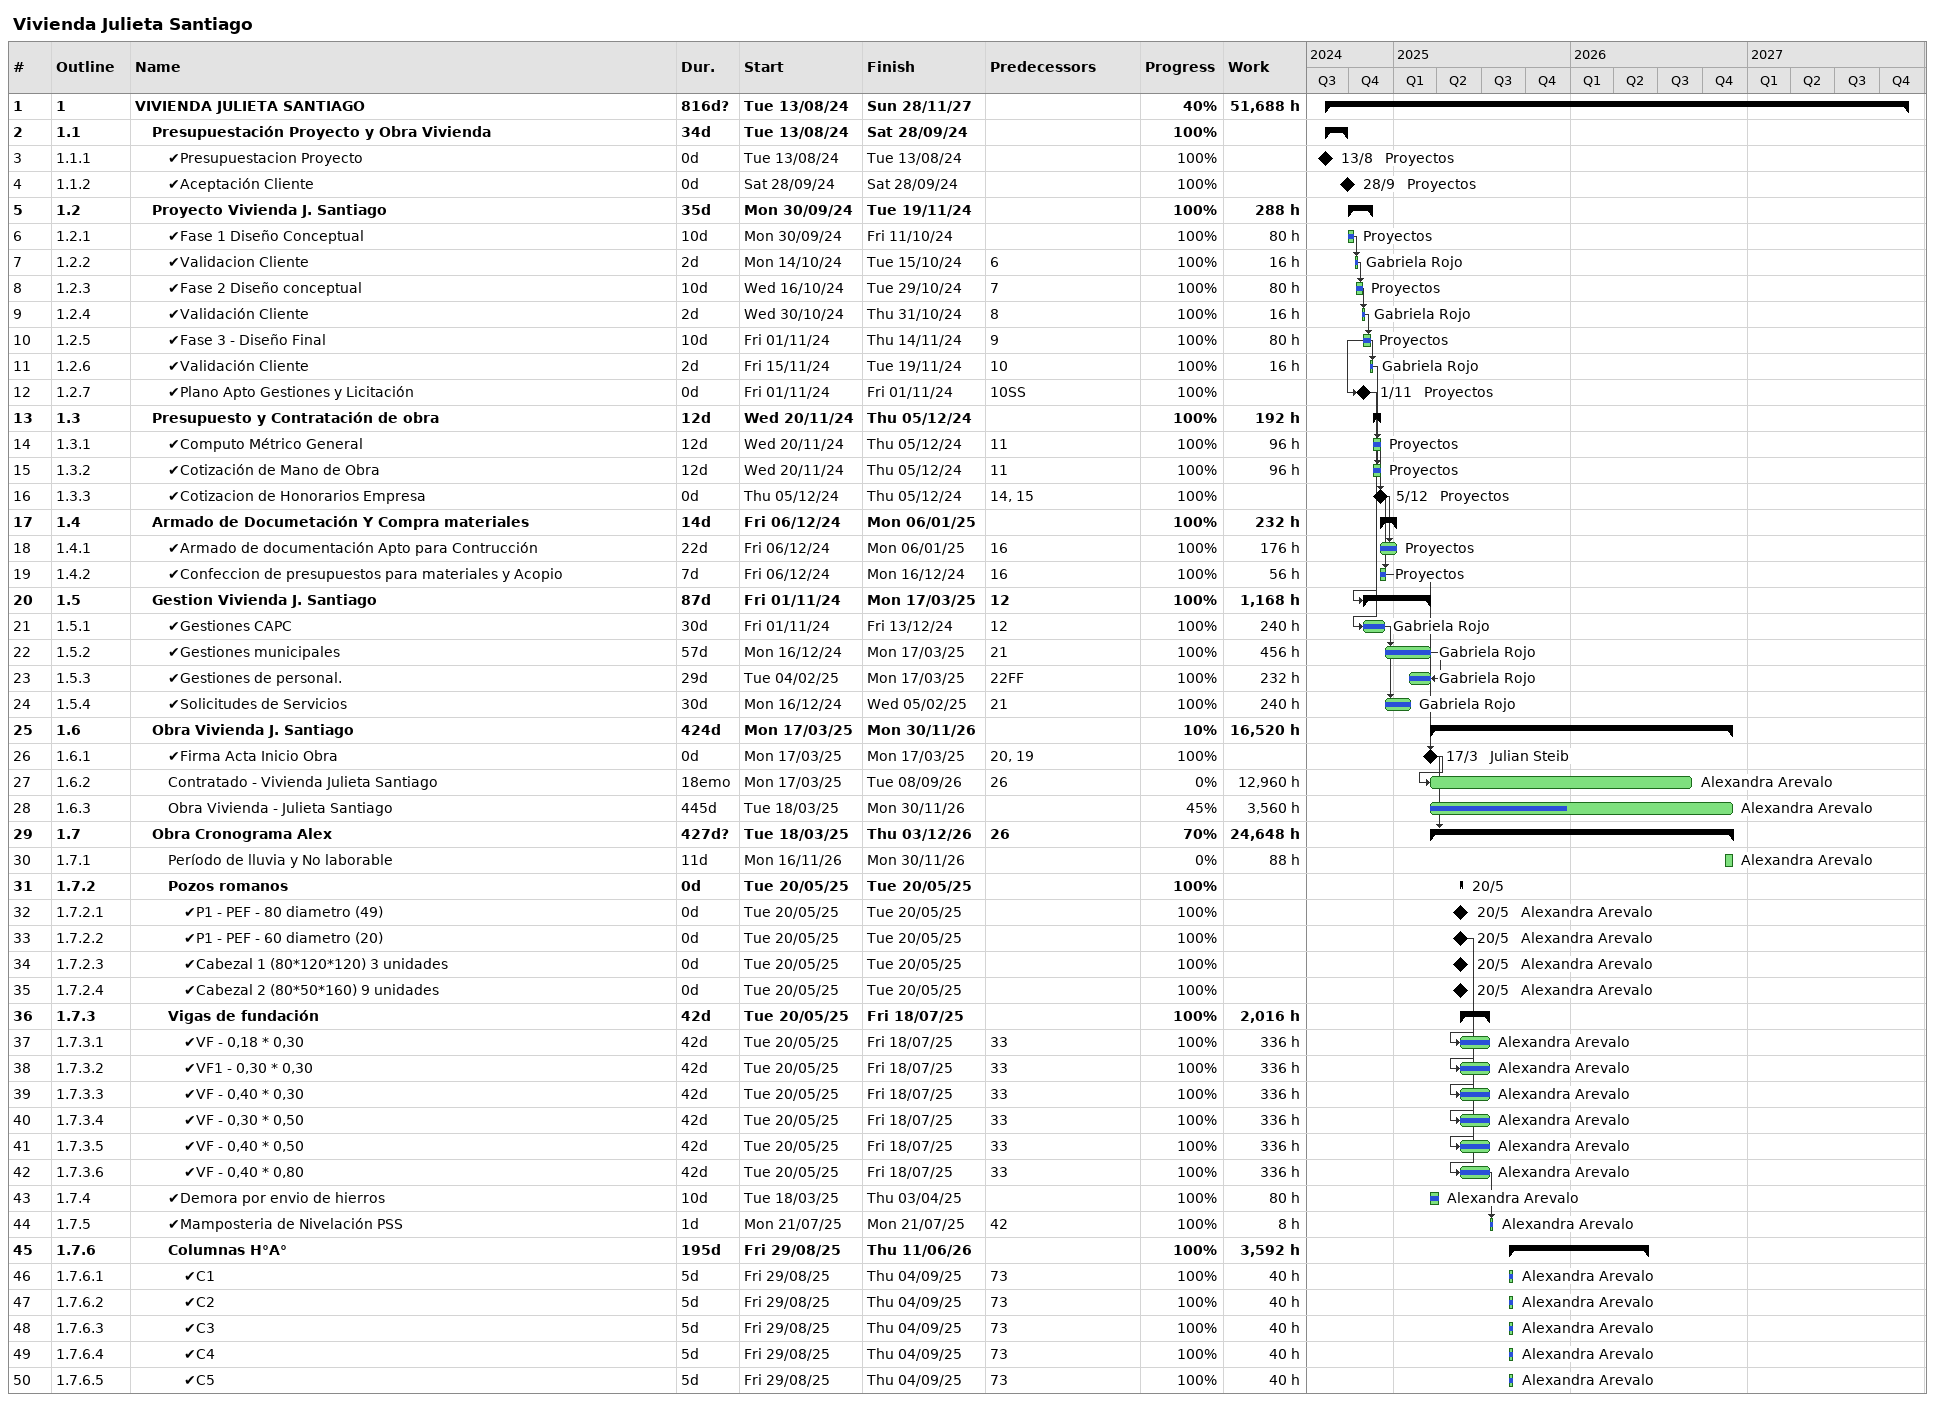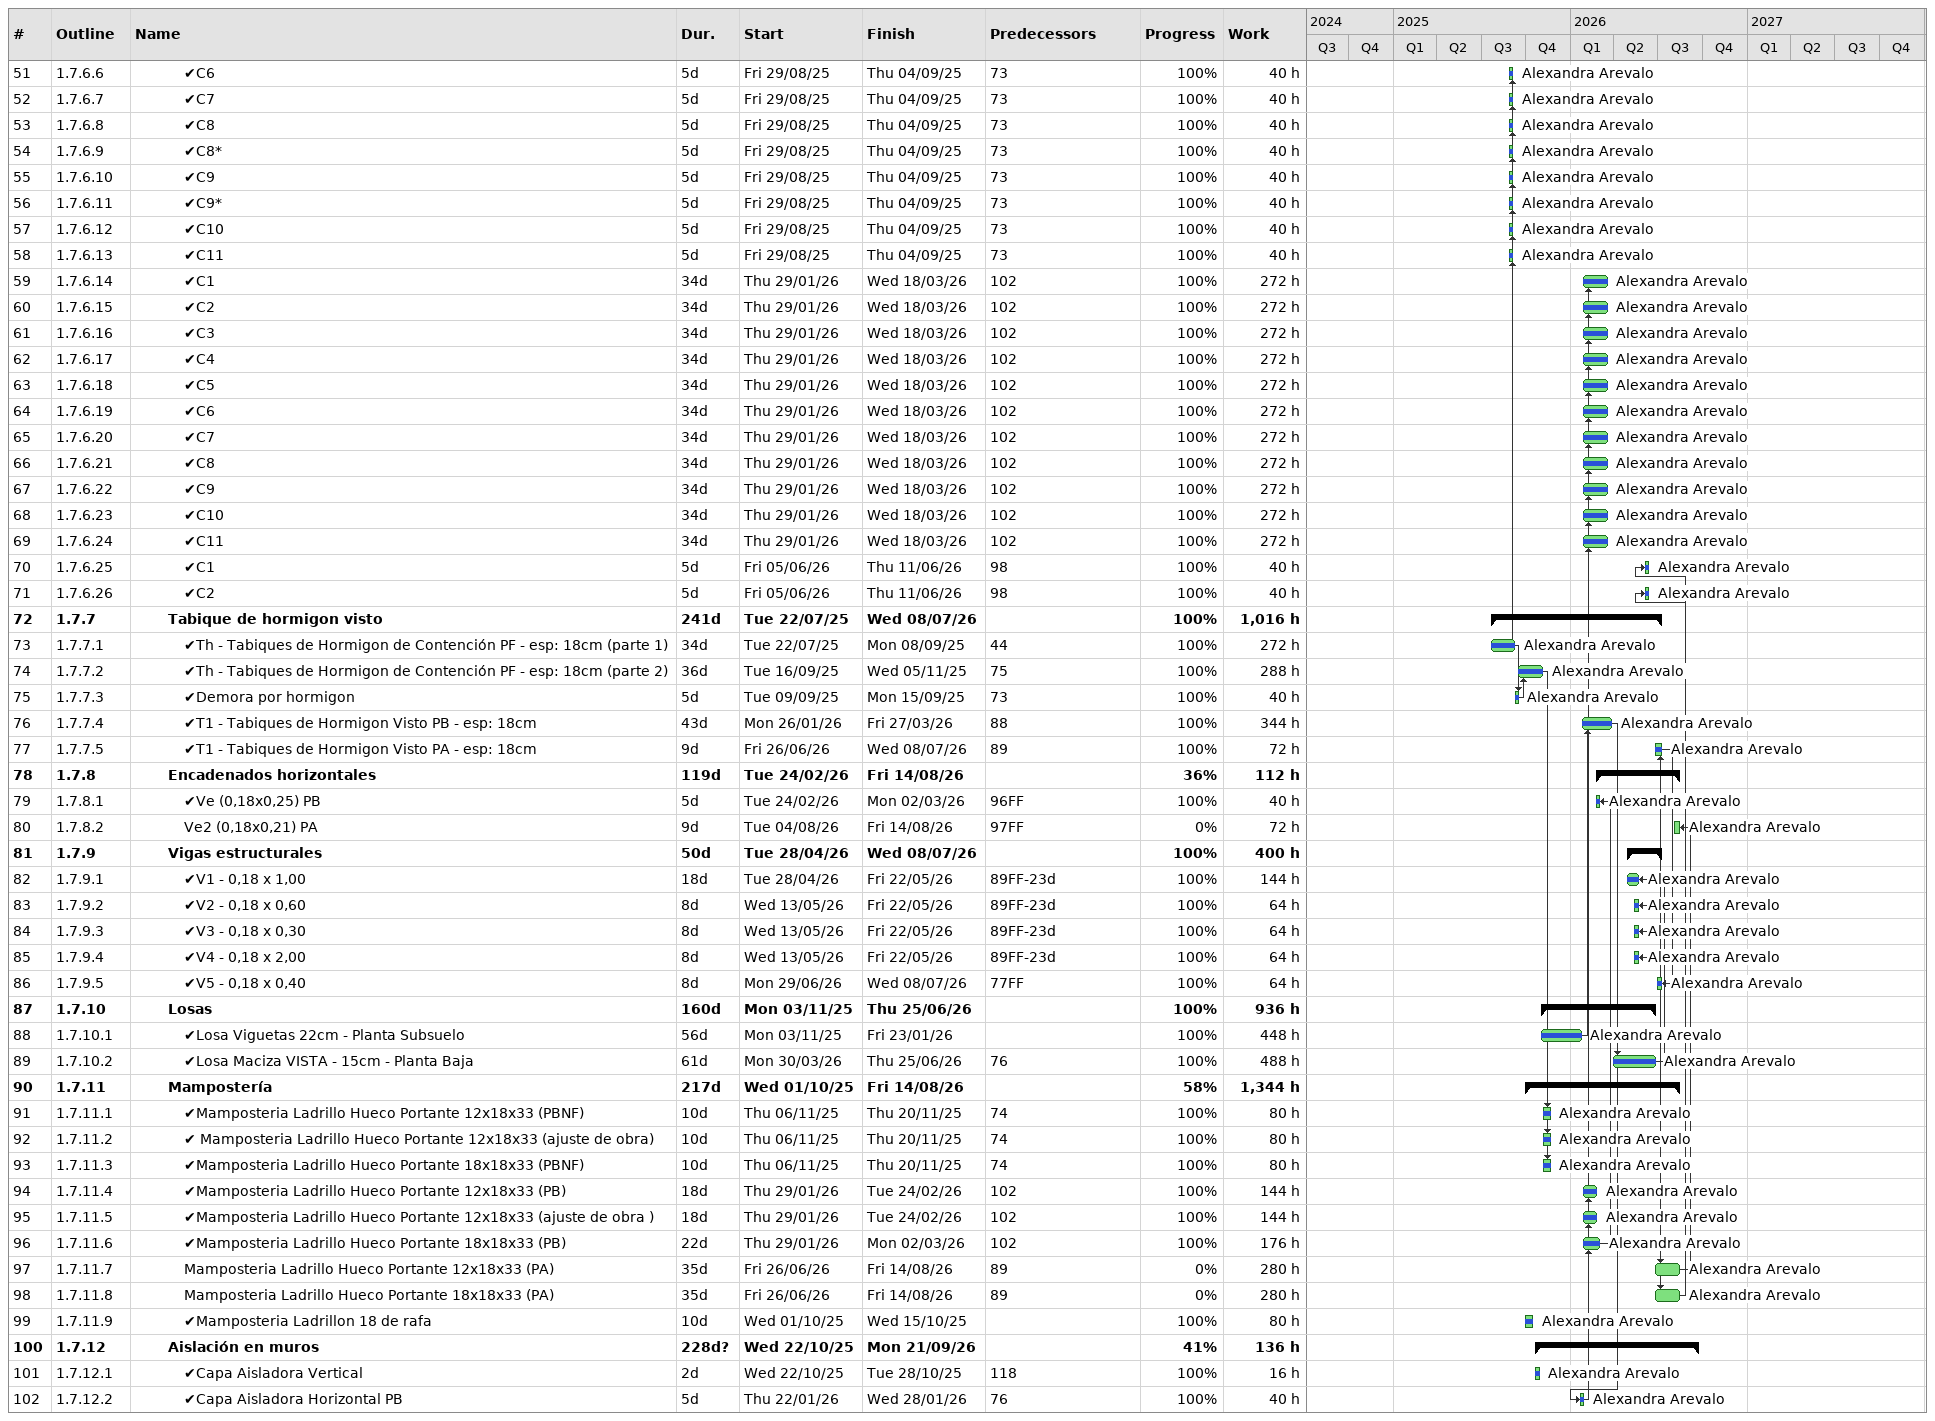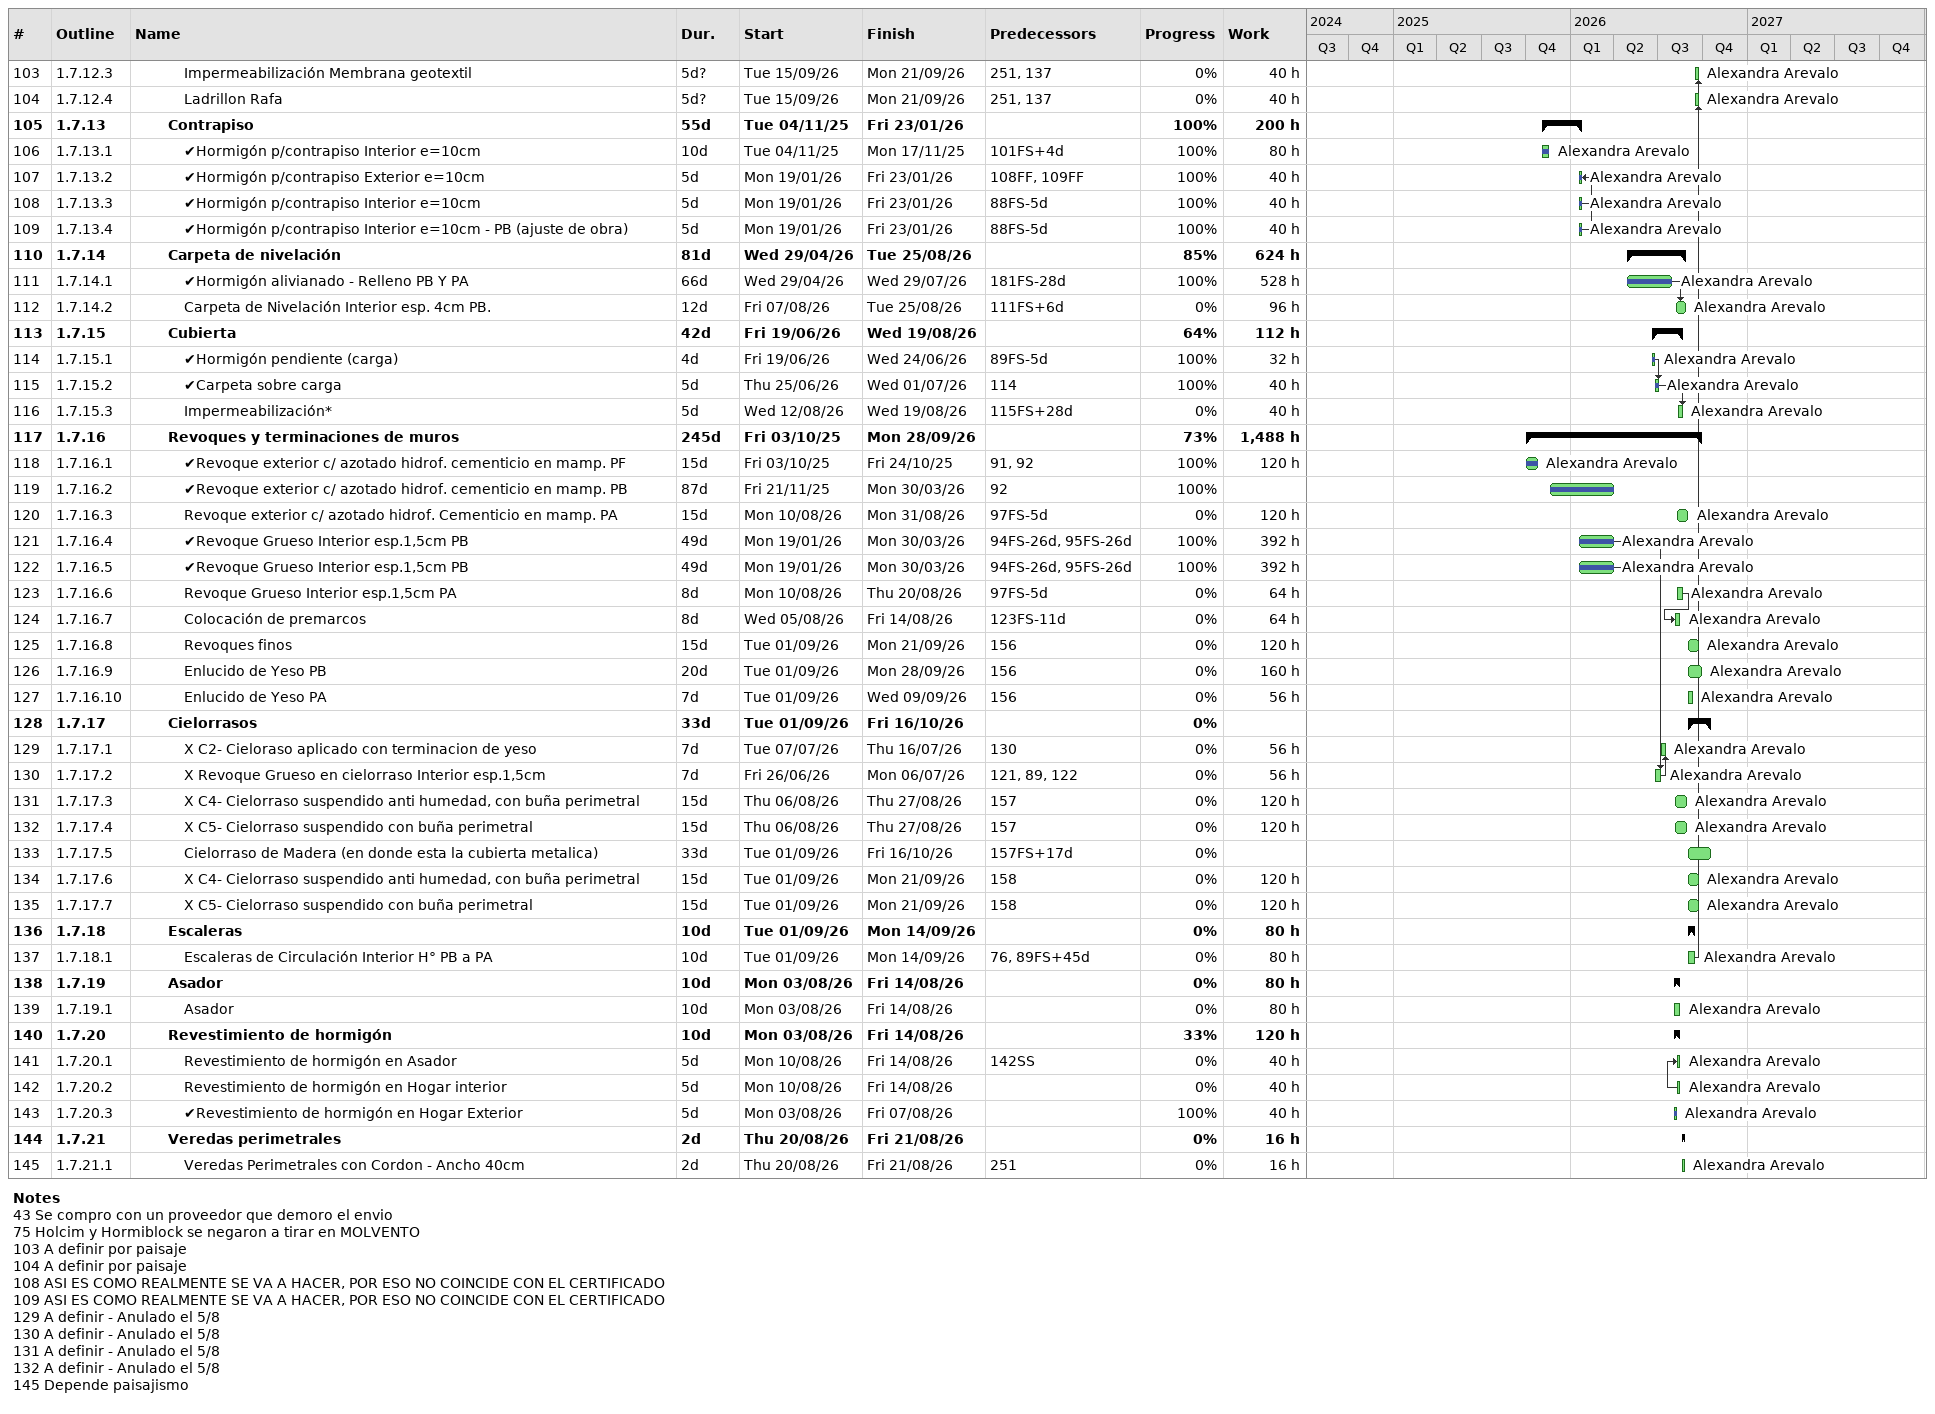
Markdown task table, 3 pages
Vivienda Julieta Santiago

| ID | WBS | Task | Duration | Start | Finish | Predecessors | Resources | % complete | Work (h) |
|---|---|---|---|---|---|---|---|---|---|
| 1 | 1 | **VIVIENDA JULIETA SANTIAGO** | 816d? | 2024-08-13 | 2027-11-28 |  |  | 40 | 51688 |
| 2 | 1.1 | **Presupuestación Proyecto y Obra Vivienda** | 34d | 2024-08-13 | 2024-09-28 |  |  | 100 |  |
| 3 | 1.1.1 | ✔Presupuestacion Proyecto | 0d | 2024-08-13 | 2024-08-13 |  | Proyectos | 100 |  |
| 4 | 1.1.2 | ✔Aceptación Cliente | 0d | 2024-09-28 | 2024-09-28 |  | Proyectos | 100 |  |
| 5 | 1.2 | **Proyecto Vivienda J. Santiago** | 35d | 2024-09-30 | 2024-11-19 |  |  | 100 | 288 |
| 6 | 1.2.1 | ✔Fase 1 Diseño Conceptual | 10d | 2024-09-30 | 2024-10-11 |  | Proyectos | 100 | 80 |
| 7 | 1.2.2 | ✔Validacion Cliente | 2d | 2024-10-14 | 2024-10-15 | 6 | Gabriela Rojo | 100 | 16 |
| 8 | 1.2.3 | ✔Fase 2 Diseño conceptual | 10d | 2024-10-16 | 2024-10-29 | 7 | Proyectos | 100 | 80 |
| 9 | 1.2.4 | ✔Validación Cliente | 2d | 2024-10-30 | 2024-10-31 | 8 | Gabriela Rojo | 100 | 16 |
| 10 | 1.2.5 | ✔Fase 3 - Diseño Final | 10d | 2024-11-01 | 2024-11-14 | 9 | Proyectos | 100 | 80 |
| 11 | 1.2.6 | ✔Validación Cliente | 2d | 2024-11-15 | 2024-11-19 | 10 | Gabriela Rojo | 100 | 16 |
| 12 | 1.2.7 | ✔Plano Apto Gestiones y Licitación | 0d | 2024-11-01 | 2024-11-01 | 10SS | Proyectos | 100 |  |
| 13 | 1.3 | **Presupuesto y Contratación de obra** | 12d | 2024-11-20 | 2024-12-05 |  |  | 100 | 192 |
| 14 | 1.3.1 | ✔Computo Métrico General | 12d | 2024-11-20 | 2024-12-05 | 11 | Proyectos | 100 | 96 |
| 15 | 1.3.2 | ✔Cotización de Mano de Obra | 12d | 2024-11-20 | 2024-12-05 | 11 | Proyectos | 100 | 96 |
| 16 | 1.3.3 | ✔Cotizacion de Honorarios Empresa | 0d | 2024-12-05 | 2024-12-05 | 14, 15 | Proyectos | 100 |  |
| 17 | 1.4 | **Armado de Documetación Y Compra materiales** | 14d | 2024-12-06 | 2025-01-06 |  |  | 100 | 232 |
| 18 | 1.4.1 | ✔Armado de documentación Apto para Contrucción | 22d | 2024-12-06 | 2025-01-06 | 16 | Proyectos | 100 | 176 |
| 19 | 1.4.2 | ✔Confeccion de presupuestos para materiales y Acopio | 7d | 2024-12-06 | 2024-12-16 | 16 | Proyectos | 100 | 56 |
| 20 | 1.5 | **Gestion Vivienda J. Santiago** | 87d | 2024-11-01 | 2025-03-17 | 12 |  | 100 | 1168 |
| 21 | 1.5.1 | ✔Gestiones CAPC | 30d | 2024-11-01 | 2024-12-13 | 12 | Gabriela Rojo | 100 | 240 |
| 22 | 1.5.2 | ✔Gestiones municipales | 57d | 2024-12-16 | 2025-03-17 | 21 | Gabriela Rojo | 100 | 456 |
| 23 | 1.5.3 | ✔Gestiones de personal. | 29d | 2025-02-04 | 2025-03-17 | 22FF | Gabriela Rojo | 100 | 232 |
| 24 | 1.5.4 | ✔Solicitudes de Servicios | 30d | 2024-12-16 | 2025-02-05 | 21 | Gabriela Rojo | 100 | 240 |
| 25 | 1.6 | **Obra Vivienda J. Santiago** | 424d | 2025-03-17 | 2026-11-30 |  |  | 10 | 16520 |
| 26 | 1.6.1 | ✔Firma Acta Inicio Obra | 0d | 2025-03-17 | 2025-03-17 | 20, 19 | Julian Steib | 100 |  |
| 27 | 1.6.2 | Contratado - Vivienda Julieta Santiago | 18emo | 2025-03-17 | 2026-09-08 | 26 | Alexandra Arevalo | 0 | 12960 |
| 28 | 1.6.3 | Obra Vivienda - Julieta Santiago | 445d | 2025-03-18 | 2026-11-30 |  | Alexandra Arevalo | 45 | 3560 |
| 29 | 1.7 | **Obra Cronograma Alex** | 427d? | 2025-03-18 | 2026-12-03 | 26 |  | 70 | 24648 |
| 30 | 1.7.1 | Período de lluvia y No laborable | 11d | 2026-11-16 | 2026-11-30 |  | Alexandra Arevalo | 0 | 88 |
| 31 | 1.7.2 | **Pozos romanos** | 0d | 2025-05-20 | 2025-05-20 |  |  | 100 |  |
| 32 | 1.7.2.1 | ✔P1 - PEF - 80 diametro (49) | 0d | 2025-05-20 | 2025-05-20 |  | Alexandra Arevalo | 100 |  |
| 33 | 1.7.2.2 | ✔P1 - PEF - 60 diametro (20) | 0d | 2025-05-20 | 2025-05-20 |  | Alexandra Arevalo | 100 |  |
| 34 | 1.7.2.3 | ✔Cabezal 1 (80*120*120) 3 unidades | 0d | 2025-05-20 | 2025-05-20 |  | Alexandra Arevalo | 100 |  |
| 35 | 1.7.2.4 | ✔Cabezal 2 (80*50*160) 9 unidades | 0d | 2025-05-20 | 2025-05-20 |  | Alexandra Arevalo | 100 |  |
| 36 | 1.7.3 | **Vigas de fundación** | 42d | 2025-05-20 | 2025-07-18 |  |  | 100 | 2016 |
| 37 | 1.7.3.1 | ✔VF - 0,18 * 0,30 | 42d | 2025-05-20 | 2025-07-18 | 33 | Alexandra Arevalo | 100 | 336 |
| 38 | 1.7.3.2 | ✔VF1 - 0,30 * 0,30 | 42d | 2025-05-20 | 2025-07-18 | 33 | Alexandra Arevalo | 100 | 336 |
| 39 | 1.7.3.3 | ✔VF - 0,40 * 0,30 | 42d | 2025-05-20 | 2025-07-18 | 33 | Alexandra Arevalo | 100 | 336 |
| 40 | 1.7.3.4 | ✔VF - 0,30 * 0,50 | 42d | 2025-05-20 | 2025-07-18 | 33 | Alexandra Arevalo | 100 | 336 |
| 41 | 1.7.3.5 | ✔VF - 0,40 * 0,50 | 42d | 2025-05-20 | 2025-07-18 | 33 | Alexandra Arevalo | 100 | 336 |
| 42 | 1.7.3.6 | ✔VF - 0,40 * 0,80 | 42d | 2025-05-20 | 2025-07-18 | 33 | Alexandra Arevalo | 100 | 336 |
| 43 | 1.7.4 | ✔Demora por envio de hierros | 10d | 2025-03-18 | 2025-04-03 |  | Alexandra Arevalo | 100 | 80 |
| 44 | 1.7.5 | ✔Mamposteria de Nivelación PSS | 1d | 2025-07-21 | 2025-07-21 | 42 | Alexandra Arevalo | 100 | 8 |
| 45 | 1.7.6 | **Columnas H°A°** | 195d | 2025-08-29 | 2026-06-11 |  |  | 100 | 3592 |
| 46 | 1.7.6.1 | ✔C1 | 5d | 2025-08-29 | 2025-09-04 | 73 | Alexandra Arevalo | 100 | 40 |
| 47 | 1.7.6.2 | ✔C2 | 5d | 2025-08-29 | 2025-09-04 | 73 | Alexandra Arevalo | 100 | 40 |
| 48 | 1.7.6.3 | ✔C3 | 5d | 2025-08-29 | 2025-09-04 | 73 | Alexandra Arevalo | 100 | 40 |
| 49 | 1.7.6.4 | ✔C4 | 5d | 2025-08-29 | 2025-09-04 | 73 | Alexandra Arevalo | 100 | 40 |
| 50 | 1.7.6.5 | ✔C5 | 5d | 2025-08-29 | 2025-09-04 | 73 | Alexandra Arevalo | 100 | 40 |
| 51 | 1.7.6.6 | ✔C6 | 5d | 2025-08-29 | 2025-09-04 | 73 | Alexandra Arevalo | 100 | 40 |
| 52 | 1.7.6.7 | ✔C7 | 5d | 2025-08-29 | 2025-09-04 | 73 | Alexandra Arevalo | 100 | 40 |
| 53 | 1.7.6.8 | ✔C8 | 5d | 2025-08-29 | 2025-09-04 | 73 | Alexandra Arevalo | 100 | 40 |
| 54 | 1.7.6.9 | ✔C8* | 5d | 2025-08-29 | 2025-09-04 | 73 | Alexandra Arevalo | 100 | 40 |
| 55 | 1.7.6.10 | ✔C9 | 5d | 2025-08-29 | 2025-09-04 | 73 | Alexandra Arevalo | 100 | 40 |
| 56 | 1.7.6.11 | ✔C9* | 5d | 2025-08-29 | 2025-09-04 | 73 | Alexandra Arevalo | 100 | 40 |
| 57 | 1.7.6.12 | ✔C10 | 5d | 2025-08-29 | 2025-09-04 | 73 | Alexandra Arevalo | 100 | 40 |
| 58 | 1.7.6.13 | ✔C11 | 5d | 2025-08-29 | 2025-09-04 | 73 | Alexandra Arevalo | 100 | 40 |
| 59 | 1.7.6.14 | ✔C1 | 34d | 2026-01-29 | 2026-03-18 | 102 | Alexandra Arevalo | 100 | 272 |
| 60 | 1.7.6.15 | ✔C2 | 34d | 2026-01-29 | 2026-03-18 | 102 | Alexandra Arevalo | 100 | 272 |
| 61 | 1.7.6.16 | ✔C3 | 34d | 2026-01-29 | 2026-03-18 | 102 | Alexandra Arevalo | 100 | 272 |
| 62 | 1.7.6.17 | ✔C4 | 34d | 2026-01-29 | 2026-03-18 | 102 | Alexandra Arevalo | 100 | 272 |
| 63 | 1.7.6.18 | ✔C5 | 34d | 2026-01-29 | 2026-03-18 | 102 | Alexandra Arevalo | 100 | 272 |
| 64 | 1.7.6.19 | ✔C6 | 34d | 2026-01-29 | 2026-03-18 | 102 | Alexandra Arevalo | 100 | 272 |
| 65 | 1.7.6.20 | ✔C7 | 34d | 2026-01-29 | 2026-03-18 | 102 | Alexandra Arevalo | 100 | 272 |
| 66 | 1.7.6.21 | ✔C8 | 34d | 2026-01-29 | 2026-03-18 | 102 | Alexandra Arevalo | 100 | 272 |
| 67 | 1.7.6.22 | ✔C9 | 34d | 2026-01-29 | 2026-03-18 | 102 | Alexandra Arevalo | 100 | 272 |
| 68 | 1.7.6.23 | ✔C10 | 34d | 2026-01-29 | 2026-03-18 | 102 | Alexandra Arevalo | 100 | 272 |
| 69 | 1.7.6.24 | ✔C11 | 34d | 2026-01-29 | 2026-03-18 | 102 | Alexandra Arevalo | 100 | 272 |
| 70 | 1.7.6.25 | ✔C1 | 5d | 2026-06-05 | 2026-06-11 | 98 | Alexandra Arevalo | 100 | 40 |
| 71 | 1.7.6.26 | ✔C2 | 5d | 2026-06-05 | 2026-06-11 | 98 | Alexandra Arevalo | 100 | 40 |
| 72 | 1.7.7 | **Tabique de hormigon visto** | 241d | 2025-07-22 | 2026-07-08 |  |  | 100 | 1016 |
| 73 | 1.7.7.1 | ✔Th - Tabiques de Hormigon de Contención PF - esp: 18cm (parte 1) | 34d | 2025-07-22 | 2025-09-08 | 44 | Alexandra Arevalo | 100 | 272 |
| 74 | 1.7.7.2 | ✔Th - Tabiques de Hormigon de Contención PF - esp: 18cm (parte 2) | 36d | 2025-09-16 | 2025-11-05 | 75 | Alexandra Arevalo | 100 | 288 |
| 75 | 1.7.7.3 | ✔Demora por hormigon | 5d | 2025-09-09 | 2025-09-15 | 73 | Alexandra Arevalo | 100 | 40 |
| 76 | 1.7.7.4 | ✔T1 - Tabiques de Hormigon Visto PB - esp: 18cm | 43d | 2026-01-26 | 2026-03-27 | 88 | Alexandra Arevalo | 100 | 344 |
| 77 | 1.7.7.5 | ✔T1 - Tabiques de Hormigon Visto PA - esp: 18cm | 9d | 2026-06-26 | 2026-07-08 | 89 | Alexandra Arevalo | 100 | 72 |
| 78 | 1.7.8 | **Encadenados horizontales** | 119d | 2026-02-24 | 2026-08-14 |  |  | 36 | 112 |
| 79 | 1.7.8.1 | ✔Ve (0,18x0,25) PB | 5d | 2026-02-24 | 2026-03-02 | 96FF | Alexandra Arevalo | 100 | 40 |
| 80 | 1.7.8.2 | Ve2 (0,18x0,21) PA | 9d | 2026-08-04 | 2026-08-14 | 97FF | Alexandra Arevalo | 0 | 72 |
| 81 | 1.7.9 | **Vigas estructurales** | 50d | 2026-04-28 | 2026-07-08 |  |  | 100 | 400 |
| 82 | 1.7.9.1 | ✔V1 - 0,18 x 1,00 | 18d | 2026-04-28 | 2026-05-22 | 89FF-23d | Alexandra Arevalo | 100 | 144 |
| 83 | 1.7.9.2 | ✔V2 - 0,18 x 0,60 | 8d | 2026-05-13 | 2026-05-22 | 89FF-23d | Alexandra Arevalo | 100 | 64 |
| 84 | 1.7.9.3 | ✔V3 - 0,18 x 0,30 | 8d | 2026-05-13 | 2026-05-22 | 89FF-23d | Alexandra Arevalo | 100 | 64 |
| 85 | 1.7.9.4 | ✔V4 - 0,18 x 2,00 | 8d | 2026-05-13 | 2026-05-22 | 89FF-23d | Alexandra Arevalo | 100 | 64 |
| 86 | 1.7.9.5 | ✔V5 - 0,18 x 0,40 | 8d | 2026-06-29 | 2026-07-08 | 77FF | Alexandra Arevalo | 100 | 64 |
| 87 | 1.7.10 | **Losas** | 160d | 2025-11-03 | 2026-06-25 |  |  | 100 | 936 |
| 88 | 1.7.10.1 | ✔Losa Viguetas 22cm - Planta Subsuelo | 56d | 2025-11-03 | 2026-01-23 |  | Alexandra Arevalo | 100 | 448 |
| 89 | 1.7.10.2 | ✔Losa Maciza VISTA - 15cm - Planta Baja | 61d | 2026-03-30 | 2026-06-25 | 76 | Alexandra Arevalo | 100 | 488 |
| 90 | 1.7.11 | **Mampostería** | 217d | 2025-10-01 | 2026-08-14 |  |  | 58 | 1344 |
| 91 | 1.7.11.1 | ✔Mamposteria Ladrillo Hueco Portante 12x18x33 (PBNF) | 10d | 2025-11-06 | 2025-11-20 | 74 | Alexandra Arevalo | 100 | 80 |
| 92 | 1.7.11.2 | ✔ Mamposteria Ladrillo Hueco Portante 12x18x33 (ajuste de obra) | 10d | 2025-11-06 | 2025-11-20 | 74 | Alexandra Arevalo | 100 | 80 |
| 93 | 1.7.11.3 | ✔Mamposteria Ladrillo Hueco Portante 18x18x33 (PBNF) | 10d | 2025-11-06 | 2025-11-20 | 74 | Alexandra Arevalo | 100 | 80 |
| 94 | 1.7.11.4 | ✔Mamposteria Ladrillo Hueco Portante 12x18x33 (PB) | 18d | 2026-01-29 | 2026-02-24 | 102 | Alexandra Arevalo | 100 | 144 |
| 95 | 1.7.11.5 | ✔Mamposteria Ladrillo Hueco Portante 12x18x33 (ajuste de obra ) | 18d | 2026-01-29 | 2026-02-24 | 102 | Alexandra Arevalo | 100 | 144 |
| 96 | 1.7.11.6 | ✔Mamposteria Ladrillo Hueco Portante 18x18x33 (PB) | 22d | 2026-01-29 | 2026-03-02 | 102 | Alexandra Arevalo | 100 | 176 |
| 97 | 1.7.11.7 | Mamposteria Ladrillo Hueco Portante 12x18x33 (PA) | 35d | 2026-06-26 | 2026-08-14 | 89 | Alexandra Arevalo | 0 | 280 |
| 98 | 1.7.11.8 | Mamposteria Ladrillo Hueco Portante 18x18x33 (PA) | 35d | 2026-06-26 | 2026-08-14 | 89 | Alexandra Arevalo | 0 | 280 |
| 99 | 1.7.11.9 | ✔Mamposteria Ladrillon 18 de rafa | 10d | 2025-10-01 | 2025-10-15 |  | Alexandra Arevalo | 100 | 80 |
| 100 | 1.7.12 | **Aislación en muros** | 228d? | 2025-10-22 | 2026-09-21 |  |  | 41 | 136 |
| 101 | 1.7.12.1 | ✔Capa Aisladora Vertical | 2d | 2025-10-22 | 2025-10-28 | 118 | Alexandra Arevalo | 100 | 16 |
| 102 | 1.7.12.2 | ✔Capa Aisladora Horizontal PB | 5d | 2026-01-22 | 2026-01-28 | 76 | Alexandra Arevalo | 100 | 40 |
| 103 | 1.7.12.3 | Impermeabilización Membrana geotextil | 5d? | 2026-09-15 | 2026-09-21 | 251, 137 | Alexandra Arevalo | 0 | 40 |
| 104 | 1.7.12.4 | Ladrillon Rafa | 5d? | 2026-09-15 | 2026-09-21 | 251, 137 | Alexandra Arevalo | 0 | 40 |
| 105 | 1.7.13 | **Contrapiso** | 55d | 2025-11-04 | 2026-01-23 |  |  | 100 | 200 |
| 106 | 1.7.13.1 | ✔Hormigón p/contrapiso Interior e=10cm | 10d | 2025-11-04 | 2025-11-17 | 101FS+4d | Alexandra Arevalo | 100 | 80 |
| 107 | 1.7.13.2 | ✔Hormigón p/contrapiso Exterior e=10cm | 5d | 2026-01-19 | 2026-01-23 | 108FF, 109FF | Alexandra Arevalo | 100 | 40 |
| 108 | 1.7.13.3 | ✔Hormigón p/contrapiso Interior e=10cm | 5d | 2026-01-19 | 2026-01-23 | 88FS-5d | Alexandra Arevalo | 100 | 40 |
| 109 | 1.7.13.4 | ✔Hormigón p/contrapiso Interior e=10cm - PB (ajuste de obra) | 5d | 2026-01-19 | 2026-01-23 | 88FS-5d | Alexandra Arevalo | 100 | 40 |
| 110 | 1.7.14 | **Carpeta de nivelación** | 81d | 2026-04-29 | 2026-08-25 |  |  | 85 | 624 |
| 111 | 1.7.14.1 | ✔Hormigón alivianado - Relleno PB Y PA | 66d | 2026-04-29 | 2026-07-29 | 181FS-28d | Alexandra Arevalo | 100 | 528 |
| 112 | 1.7.14.2 | Carpeta de Nivelación Interior esp. 4cm PB. | 12d | 2026-08-07 | 2026-08-25 | 111FS+6d | Alexandra Arevalo | 0 | 96 |
| 113 | 1.7.15 | **Cubierta** | 42d | 2026-06-19 | 2026-08-19 |  |  | 64 | 112 |
| 114 | 1.7.15.1 | ✔Hormigón pendiente (carga) | 4d | 2026-06-19 | 2026-06-24 | 89FS-5d | Alexandra Arevalo | 100 | 32 |
| 115 | 1.7.15.2 | ✔Carpeta sobre carga | 5d | 2026-06-25 | 2026-07-01 | 114 | Alexandra Arevalo | 100 | 40 |
| 116 | 1.7.15.3 | Impermeabilización* | 5d | 2026-08-12 | 2026-08-19 | 115FS+28d | Alexandra Arevalo | 0 | 40 |
| 117 | 1.7.16 | **Revoques y terminaciones de muros** | 245d | 2025-10-03 | 2026-09-28 |  |  | 73 | 1488 |
| 118 | 1.7.16.1 | ✔Revoque exterior c/ azotado hidrof. cementicio en mamp. PF | 15d | 2025-10-03 | 2025-10-24 | 91, 92 | Alexandra Arevalo | 100 | 120 |
| 119 | 1.7.16.2 | ✔Revoque exterior c/ azotado hidrof. cementicio en mamp. PB | 87d | 2025-11-21 | 2026-03-30 | 92 |  | 100 |  |
| 120 | 1.7.16.3 | Revoque exterior c/ azotado hidrof. Cementicio en mamp. PA | 15d | 2026-08-10 | 2026-08-31 | 97FS-5d | Alexandra Arevalo | 0 | 120 |
| 121 | 1.7.16.4 | ✔Revoque Grueso Interior esp.1,5cm PB | 49d | 2026-01-19 | 2026-03-30 | 94FS-26d, 95FS-26d | Alexandra Arevalo | 100 | 392 |
| 122 | 1.7.16.5 | ✔Revoque Grueso Interior esp.1,5cm PB | 49d | 2026-01-19 | 2026-03-30 | 94FS-26d, 95FS-26d | Alexandra Arevalo | 100 | 392 |
| 123 | 1.7.16.6 | Revoque Grueso Interior esp.1,5cm PA | 8d | 2026-08-10 | 2026-08-20 | 97FS-5d | Alexandra Arevalo | 0 | 64 |
| 124 | 1.7.16.7 | Colocación de premarcos | 8d | 2026-08-05 | 2026-08-14 | 123FS-11d | Alexandra Arevalo | 0 | 64 |
| 125 | 1.7.16.8 | Revoques finos | 15d | 2026-09-01 | 2026-09-21 | 156 | Alexandra Arevalo | 0 | 120 |
| 126 | 1.7.16.9 | Enlucido de Yeso PB | 20d | 2026-09-01 | 2026-09-28 | 156 | Alexandra Arevalo | 0 | 160 |
| 127 | 1.7.16.10 | Enlucido de Yeso PA | 7d | 2026-09-01 | 2026-09-09 | 156 | Alexandra Arevalo | 0 | 56 |
| 128 | 1.7.17 | **Cielorrasos** | 33d | 2026-09-01 | 2026-10-16 |  |  | 0 |  |
| 129 | 1.7.17.1 | X C2- Cieloraso aplicado con terminacion de yeso | 7d | 2026-07-07 | 2026-07-16 | 130 | Alexandra Arevalo | 0 | 56 |
| 130 | 1.7.17.2 | X Revoque Grueso en cielorraso Interior esp.1,5cm | 7d | 2026-06-26 | 2026-07-06 | 121, 89, 122 | Alexandra Arevalo | 0 | 56 |
| 131 | 1.7.17.3 | X C4- Cielorraso suspendido anti humedad, con buña perimetral | 15d | 2026-08-06 | 2026-08-27 | 157 | Alexandra Arevalo | 0 | 120 |
| 132 | 1.7.17.4 | X C5- Cielorraso suspendido con buña perimetral | 15d | 2026-08-06 | 2026-08-27 | 157 | Alexandra Arevalo | 0 | 120 |
| 133 | 1.7.17.5 | Cielorraso de Madera (en donde esta la cubierta metalica) | 33d | 2026-09-01 | 2026-10-16 | 157FS+17d |  | 0 |  |
| 134 | 1.7.17.6 | X C4- Cielorraso suspendido anti humedad, con buña perimetral | 15d | 2026-09-01 | 2026-09-21 | 158 | Alexandra Arevalo | 0 | 120 |
| 135 | 1.7.17.7 | X C5- Cielorraso suspendido con buña perimetral | 15d | 2026-09-01 | 2026-09-21 | 158 | Alexandra Arevalo | 0 | 120 |
| 136 | 1.7.18 | **Escaleras** | 10d | 2026-09-01 | 2026-09-14 |  |  | 0 | 80 |
| 137 | 1.7.18.1 | Escaleras de Circulación Interior H° PB a PA | 10d | 2026-09-01 | 2026-09-14 | 76, 89FS+45d | Alexandra Arevalo | 0 | 80 |
| 138 | 1.7.19 | **Asador** | 10d | 2026-08-03 | 2026-08-14 |  |  | 0 | 80 |
| 139 | 1.7.19.1 | Asador | 10d | 2026-08-03 | 2026-08-14 |  | Alexandra Arevalo | 0 | 80 |
| 140 | 1.7.20 | **Revestimiento de hormigón** | 10d | 2026-08-03 | 2026-08-14 |  |  | 33 | 120 |
| 141 | 1.7.20.1 | Revestimiento de hormigón en Asador | 5d | 2026-08-10 | 2026-08-14 | 142SS | Alexandra Arevalo | 0 | 40 |
| 142 | 1.7.20.2 | Revestimiento de hormigón en Hogar interior | 5d | 2026-08-10 | 2026-08-14 |  | Alexandra Arevalo | 0 | 40 |
| 143 | 1.7.20.3 | ✔Revestimiento de hormigón en Hogar Exterior | 5d | 2026-08-03 | 2026-08-07 |  | Alexandra Arevalo | 100 | 40 |
| 144 | 1.7.21 | **Veredas perimetrales** | 2d | 2026-08-20 | 2026-08-21 |  |  | 0 | 16 |
| 145 | 1.7.21.1 | Veredas Perimetrales con Cordon - Ancho 40cm | 2d | 2026-08-20 | 2026-08-21 | 251 | Alexandra Arevalo | 0 | 16 |

Notes
- 43: Se compro con un proveedor que demoro el envio
- 75: Holcim y Hormiblock se negaron a tirar en MOLVENTO
- 103: A definir por paisaje
- 104: A definir por paisaje
- 108: ASI ES COMO REALMENTE SE VA A HACER, POR ESO NO COINCIDE CON EL CERTIFICADO
- 109: ASI ES COMO REALMENTE SE VA A HACER, POR ESO NO COINCIDE CON EL CERTIFICADO
- 129: A definir - Anulado el 5/8
- 130: A definir - Anulado el 5/8
- 131: A definir - Anulado el 5/8
- 132: A definir - Anulado el 5/8
- 145: Depende paisajismo
